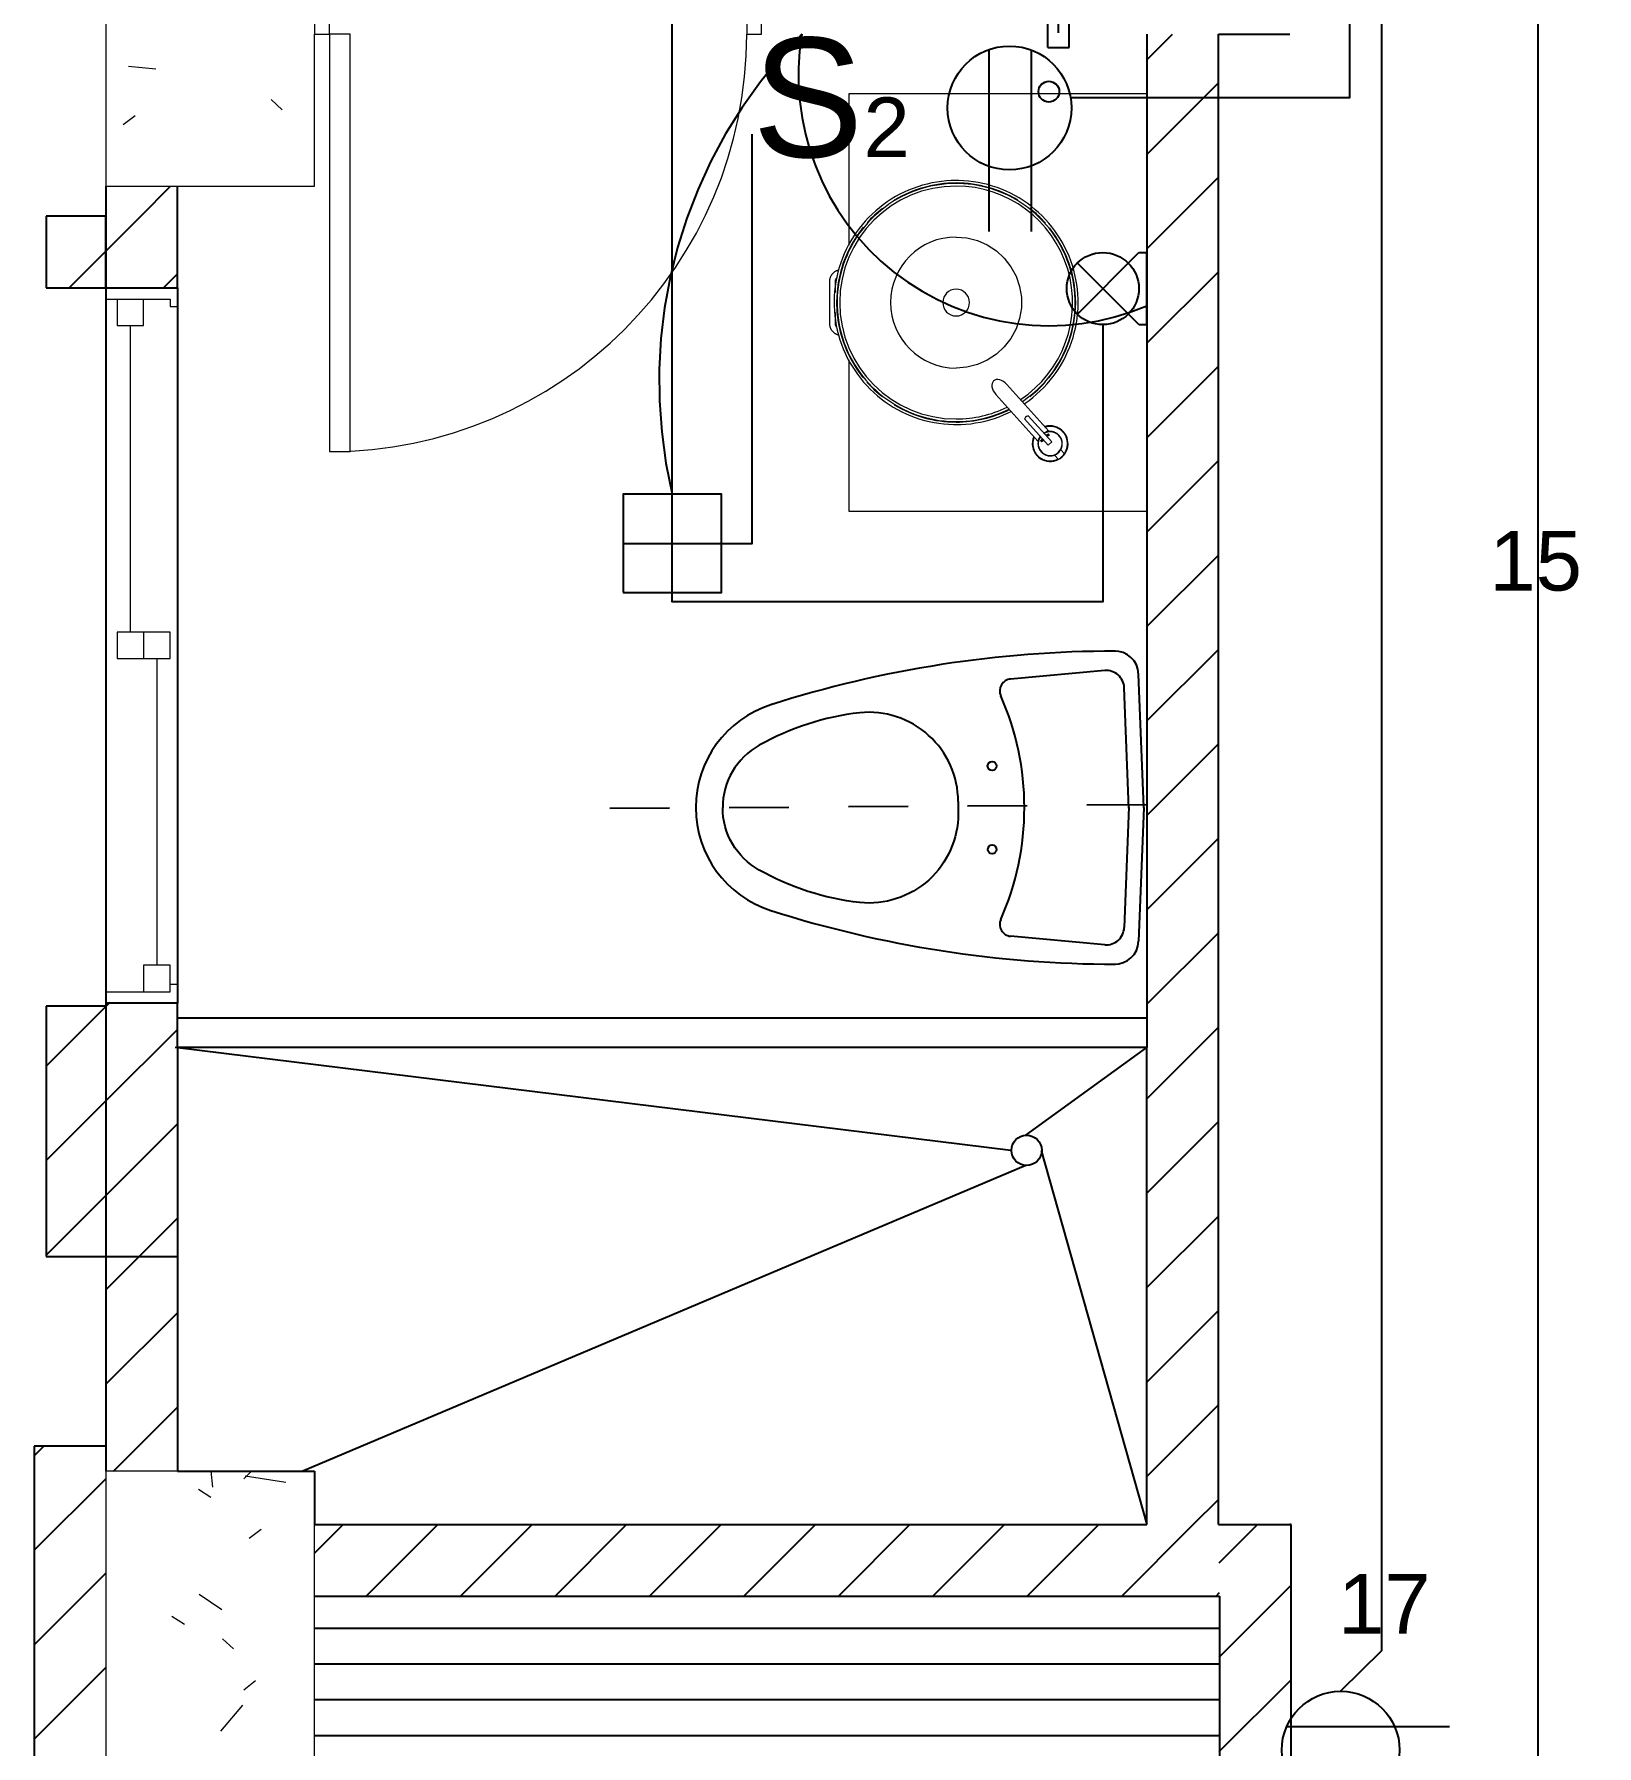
# Model space of a CAD drawing. Header units: inches. Extents: x 131 to 82119, y 71 to 16923.
# Drawn here: x 375.502 to 378.123, y 124.273 to 127.143 of the extents above; entities that cross this region are included whole.
import ezdxf
from ezdxf.enums import TextEntityAlignment as Align

# ---------------------------------------------------------------- set-up
doc = ezdxf.new("R2010")
doc.units = ezdxf.units.IN
doc.header["$MEASUREMENT"] = 0
doc.linetypes.add('HIDDEN', pattern=[9.525, 6.35, -3.175])
doc.linetypes.add('HIDDEN2', pattern=[0.1875, 0.125, -0.0625])
for name, color, linetype, lineweight in [('A-DOOR-____-MCUT', 31, 'Continuous', 18), ('A-DOOR-____-OTLN', 31, 'Continuous', 18), ('A-DOOR-FRAM-MCUT', 31, 'Continuous', 18), ('A-GLAZ-____-MCUT', 151, 'Continuous', 18), ('DUCTO-PARED O TECHO', 7, 'Continuous', 25), ('P-SANR-FIXT-OTLN', 6, 'Continuous', 18), ('RED-TELEVISIÓN', 84, 'TELEVISION', 25), ('S-COLS-____-MCUT', 52, 'Continuous', 18), ('S-COLS-____-OTLN', 52, 'Continuous', 18), ('SIMBOLOGIA', 150, 'Continuous', 25)]:
    doc.layers.add(name, color=color, linetype=linetype, lineweight=lineweight)
for name, color, linetype in [('Arquitectonico', 253, 'Continuous'), ('BLOQUES TOMAS Y LUCES', 140, 'Continuous'), ('INTERRUPTORES', 6, 'Continuous'), ('LAMPARAS', 20, 'Continuous'), ('LUCES Y TOMAS', 5, 'Continuous'), ('Retorno', 5, 'HIDDEN')]:
    doc.layers.add(name, color=color, linetype=linetype)
doc.styles.get("Standard").update_dxf_attribs({"font": 'arial.ttf'})
doc.linetypes.add('TELEVISION', pattern='A,0.32,-0.13,["TV",Standard,S=0.065,R=0,X=-0.065,Y=-0.0325],-0.13', length=0.58)
pattern_1 = [(45, (392.16384, 133.34242), (-0.07919596, 0.07919596), [])]

# ---------------------------------------------------------------- blocks, each defined once
blk = doc.blocks.new('M_Concrete-Rectangular-Column - Columna Concreto 0_50x0_35-1658765-ARQ-P2')
at = {"layer": 'S-COLS-____-OTLN'}
h = blk.add_hatch(dxfattribs=at)
h.set_pattern_fill('FP_3', style=0, pattern_type=2)
h.set_pattern_definition([(320, (8.859, -16.366), (-0.047308, -0.546432), [0.057, -0.629]), (265, (8.859, -16.366), (0.57337, 0.105429), [0.046, -0.503]), (10.451, (8.855, -16.412), (0.525708, -0.440955), [0.049, -0.534]), (316.184, (9.011, -16.366), (-0.12606, -0.813123), [0.086, -0.943]), (6.636, (9.001, -16.434), (0.742252, -0.711995), [0.073, -0.801]), (261.184, (9.011, -16.366), (0.742616, -0.71223), [0.069, -0.754]), (291, (8.973, -16.443), (-0.306292, -0.454985), [0.057, -0.629]), (236, (8.973, -16.443), (0.552594, -0.185766), [0.046, -0.503]), (341.451, (8.948, -16.481), (0.246016, -0.640536), [0.049, -0.534]), (307.5, (8.859, -16.366), (0.2541166, -0.009206), [0.025, -0.472, 0.025, -0.485, -0.505]), (307.5, (8.859, -16.366), (0.2541166, -0.009206), [-1.007, 0.025, -0.48]), (277.5, (8.859, -16.366), (0.3007382, -0.2004608), [0.025, -0.266, 0.025, -0.46, -0.192]), (277.5, (8.859, -16.366), (0.3007382, -0.2004608), [-0.776, 0.025, -0.167]), (237.5, (8.859, -16.197), (-0.0170776, -0.406483), [0.025, -0.165, 0.025, -0.569, -0.789]), (237.5, (8.859, -16.197), (-0.0170776, -0.406483), [-0.785, 0.025, -0.764]), (227.5, (8.859, -16.12), (0.076008, -0.4439987), [0.025, -0.223, 0.025, -0.37, -0.56]), (227.5, (8.859, -16.12), (0.076008, -0.4439987), [-0.642, 0.025, -0.535])])
h.paths.add_polyline_path([(-0.25, -0.175), (0.25, -0.175), (0.25, 0.175), (-0.25, 0.175), (-0.25, 0.055)], flags=0)
at = {"layer": 'S-COLS-____-MCUT'}
for p, q in [((0.25, 0.175), (-0.25, 0.175)), ((-0.25, 0.175), (-0.25, -0.175)), ((0.25, 0.055), (0.25, 0.175)), ((-0.25, -0.175), (0.1603, -0.175))]:
    blk.add_line(p, q, dxfattribs=at)
blk = doc.blocks.new('M_Concrete-Rectangular-Column - Columna Concreto 0_50x0_35-V2-ARQ-P2')
at = {"layer": 'S-COLS-____-OTLN'}
h = blk.add_hatch(dxfattribs=at)
h.set_pattern_fill('FP_7', style=0, pattern_type=2)
h.set_pattern_definition([(320, (6.204, -16.366), (-0.047308, -0.546432), [0.057, -0.629]), (265, (6.204, -16.366), (0.57337, 0.105429), [0.046, -0.503]), (10.451, (6.2, -16.412), (0.525708, -0.440955), [0.049, -0.534]), (316.184, (6.357, -16.366), (-0.12606, -0.813123), [0.086, -0.943]), (6.636, (6.346, -16.434), (0.742252, -0.711995), [0.073, -0.801]), (261.184, (6.357, -16.366), (0.742616, -0.71223), [0.069, -0.754]), (291, (6.318, -16.443), (-0.306292, -0.454985), [0.057, -0.629]), (236, (6.318, -16.443), (0.552594, -0.185766), [0.046, -0.503]), (341.451, (6.293, -16.481), (0.246016, -0.640536), [0.049, -0.534]), (307.5, (6.204, -16.366), (0.2541166, -0.009206), [0.025, -0.472, 0.025, -0.485, -0.505]), (307.5, (6.204, -16.366), (0.2541166, -0.009206), [-1.007, 0.025, -0.48]), (277.5, (6.204, -16.366), (0.3007382, -0.2004608), [0.025, -0.266, 0.025, -0.46, -0.192]), (277.5, (6.204, -16.366), (0.3007382, -0.2004608), [-0.776, 0.025, -0.167]), (237.5, (6.204, -16.197), (-0.0170776, -0.406483), [0.025, -0.165, 0.025, -0.569, -0.789]), (237.5, (6.204, -16.197), (-0.0170776, -0.406483), [-0.785, 0.025, -0.764]), (227.5, (6.204, -16.12), (0.076008, -0.443999), [0.025, -0.223, 0.025, -0.37, -0.56]), (227.5, (6.204, -16.12), (0.076008, -0.443999), [-0.642, 0.025, -0.535])])
h.paths.add_polyline_path([(-0.25, -0.175), (0.25, -0.175), (0.25, 0.175), (-0.25, 0.175)], flags=0)
at = {"layer": 'S-COLS-____-MCUT'}
for p, q in [((0.1252, 0.175), (-0.25, 0.175)), ((-0.25, 0.175), (-0.25, -0.175)), ((0.25, -0.175), (0.25, 0.0845)), ((-0.25, -0.175), (0.0052, -0.175)), ((0.1252, -0.175), (0.25, -0.175))]:
    blk.add_line(p, q, dxfattribs=at)
blk = doc.blocks.new('Puertas Revit Lisas - 0_75  x 2_70-1766043-ARQ-P2')
at = {"layer": 'A-DOOR-____-MCUT'}
for p, q in [((0.35, 0.756825), (0.315, 0.756825)), ((0.315, 0.756825), (0.315, 0.056825)), ((0.35, 0.056825), (0.35, 0.756825)), ((0.315, 0.056825), (0.35, 0.056825))]:
    blk.add_line(p, q, dxfattribs=at)
at = {"layer": 'A-DOOR-____-OTLN'}
blk.add_arc((0.35, 0.056825), 0.7, 90, 180, dxfattribs=at)
at = {"layer": 'A-DOOR-FRAM-MCUT'}
for p, q in [((-0.35, 0.056825), (-0.375, 0.056825)), ((-0.375, 0.056825), (-0.375, -0.063175)), ((-0.35, -0.063175), (-0.35, 0.056825)), ((0.35, 0.056825), (0.35, -0.063175)), ((0.375, 0.056825), (0.35, 0.056825)), ((0.375, -0.063175), (0.375, 0.056825)), ((-0.375, -0.063175), (-0.35, -0.063175)), ((0.35, -0.063175), (0.375, -0.063175))]:
    blk.add_line(p, q, dxfattribs=at)
blk = doc.blocks.new('Single_Sink_Vanity_15616 - 500x700mm-V4-ARQ-P2')
at = {"layer": 'P-SANR-FIXT-OTLN'}
for p, q in [((0.035, 0.2825), (-0.035, 0.2825)), ((-0.035, 0.2725), (-0.017, 0.2725)), ((0.017, 0.2725), (0.035, 0.2725)), ((-0.0961, 0.25), (-0.35, 0.25)), ((-0.35, 0.25), (-0.35, -0.2499)), ((0.35, 0.25), (0.0961, 0.25)), ((0.35, -0.2499), (0.35, 0.25)), ((-0.154, 0.0036), (-0.2324, -0.067)), ((-0.2157, -0.0856), (-0.1373, -0.015)), ((-0.1953, -0.0448), (-0.2395, -0.0846)), ((-0.2339, -0.0907), (-0.1898, -0.051)), ((-0.2339, -0.0907), (-0.2395, -0.0846)), ((-0.2568, -0.0957), (-0.2626, -0.1009)), ((-0.2533, -0.1112), (-0.2475, -0.106))]:
    blk.add_line(p, q, dxfattribs=at)
at = {"layer": 'P-SANR-FIXT-OTLN', "flags": 128}
for points in [[(0.2047, 0.07), (0.2045, 0.0782), (0.204, 0.0864), (0.2032, 0.0945), (0.202, 0.1026), (0.2006, 0.1107), (0.1988, 0.1186), (0.1967, 0.1266), (0.1943, 0.1344), (0.1915, 0.1421), (0.1885, 0.1497), (0.1852, 0.1572), (0.1815, 0.1645), (0.1776, 0.1717), (0.1734, 0.1787), (0.1689, 0.1856), (0.1641, 0.1922), (0.1591, 0.1987), (0.1539, 0.2049), (0.1483, 0.211), (0.1426, 0.2168), (0.1366, 0.2224), (0.1304, 0.2277), (0.124, 0.2328), (0.1174, 0.2376), (0.1106, 0.2422), (0.1036, 0.2465), (0.0965, 0.2505), (0.0892, 0.2542), (0.0817, 0.2576), (0.0742, 0.2607), (0.0665, 0.2636), (0.0587, 0.2661), (0.0508, 0.2682), (0.0428, 0.2701), (0.0348, 0.2717), (0.0267, 0.2729), (0.0186, 0.2738), (0.0104, 0.2744), (0.0022, 0.2746), (-0.006, 0.2746), (-0.0142, 0.2742), (-0.0223, 0.2734), (-0.0304, 0.2724), (-0.0385, 0.271), (-0.0465, 0.2693), (-0.0544, 0.2673), (-0.0623, 0.2649), (-0.07, 0.2623), (-0.0777, 0.2593), (-0.0852, 0.2561), (-0.0925, 0.2525), (-0.0998, 0.2487), (-0.1068, 0.2446), (-0.1137, 0.2401), (-0.1204, 0.2355), (-0.127, 0.2305), (-0.1333, 0.2253), (-0.1394, 0.2199), (-0.1453, 0.2142), (-0.1509, 0.2082), (-0.1563, 0.2021), (-0.1615, 0.1957), (-0.1664, 0.1892), (-0.171, 0.1824), (-0.1754, 0.1755), (-0.1794, 0.1684), (-0.1832, 0.1611), (-0.1867, 0.1537), (-0.1899, 0.1462), (-0.1928, 0.1386), (-0.1954, 0.1308), (-0.1977, 0.1229), (-0.1996, 0.115), (-0.2013, 0.107), (-0.2026, 0.0989), (-0.2036, 0.0908), (-0.2043, 0.0826), (-0.2046, 0.0744), (-0.2047, 0.07)], [(0.1997, 0.07), (0.1995, 0.078), (0.199, 0.086), (0.1982, 0.0939), (0.1971, 0.1018), (0.1957, 0.1097), (0.1939, 0.1175), (0.1919, 0.1252), (0.1895, 0.1328), (0.1869, 0.1403), (0.1839, 0.1477), (0.1806, 0.155), (0.1771, 0.1622), (0.1733, 0.1692), (0.1692, 0.1761), (0.1648, 0.1827), (0.1601, 0.1892), (0.1552, 0.1955), (0.1501, 0.2016), (0.1447, 0.2075), (0.1391, 0.2132), (0.1333, 0.2187), (0.1272, 0.2239), (0.121, 0.2288), (0.1145, 0.2336), (0.1079, 0.238), (0.1011, 0.2422), (0.0941, 0.2461), (0.087, 0.2497), (0.0797, 0.253), (0.0723, 0.2561), (0.0648, 0.2588), (0.0572, 0.2613), (0.0495, 0.2634), (0.0418, 0.2652), (0.0339, 0.2667), (0.026, 0.2679), (0.0181, 0.2688), (0.0101, 0.2694), (0.0022, 0.2696), (-0.0058, 0.2696), (-0.0138, 0.2692), (-0.0218, 0.2685), (-0.0297, 0.2674), (-0.0375, 0.2661), (-0.0454, 0.2644), (-0.0531, 0.2625), (-0.0608, 0.2602), (-0.0683, 0.2576), (-0.0758, 0.2547), (-0.0831, 0.2515), (-0.0903, 0.2481), (-0.0973, 0.2443), (-0.1042, 0.2403), (-0.1109, 0.236), (-0.1175, 0.2314), (-0.1239, 0.2266), (-0.13, 0.2215), (-0.136, 0.2162), (-0.1417, 0.2106), (-0.1472, 0.2049), (-0.1525, 0.1989), (-0.1575, 0.1927), (-0.1623, 0.1863), (-0.1668, 0.1797), (-0.1711, 0.1729), (-0.1751, 0.166), (-0.1788, 0.1589), (-0.1822, 0.1517), (-0.1853, 0.1443), (-0.1881, 0.1369), (-0.1906, 0.1293), (-0.1929, 0.1216), (-0.1948, 0.1139), (-0.1964, 0.1061), (-0.1977, 0.0982), (-0.1986, 0.0902), (-0.1993, 0.0823), (-0.1996, 0.0743), (-0.1997, 0.07)], [(-0.035, 0.2825), (-0.0358, 0.2825), (-0.0366, 0.2824), (-0.0374, 0.2824), (-0.0382, 0.2822), (-0.039, 0.2821), (-0.0398, 0.2819), (-0.0405, 0.2817), (-0.0413, 0.2815), (-0.042, 0.2812), (-0.0428, 0.2809), (-0.0435, 0.2806), (-0.0442, 0.2802), (-0.0449, 0.2799), (-0.0456, 0.2794), (-0.0463, 0.279), (-0.0469, 0.2785), (-0.0476, 0.2781), (-0.0482, 0.2775), (-0.0488, 0.277), (-0.0493, 0.2764), (-0.0499, 0.2758), (-0.0504, 0.2752), (-0.0509, 0.2746), (-0.0514, 0.274), (-0.0518, 0.2733), (-0.0522, 0.2726), (-0.0526, 0.2719), (-0.053, 0.2712), (-0.0533, 0.2705), (-0.0536, 0.2697), (-0.0539, 0.269), (-0.0542, 0.2682), (-0.0544, 0.2675), (-0.0546, 0.2667)], [(-0.0493, 0.2764), (-0.0499, 0.2758), (-0.0504, 0.2752), (-0.0509, 0.2746), (-0.0514, 0.274), (-0.0518, 0.2733), (-0.0522, 0.2726), (-0.0526, 0.2719), (-0.053, 0.2712), (-0.0533, 0.2705), (-0.0536, 0.2697), (-0.0539, 0.269), (-0.0542, 0.2682), (-0.0544, 0.2675), (-0.0546, 0.2667)], [(-0.035, 0.2825), (-0.0358, 0.2825), (-0.0366, 0.2824), (-0.0374, 0.2824), (-0.0382, 0.2822), (-0.039, 0.2821), (-0.0398, 0.2819), (-0.0405, 0.2817), (-0.0413, 0.2815), (-0.042, 0.2812), (-0.0428, 0.2809), (-0.0435, 0.2806), (-0.0442, 0.2802), (-0.0449, 0.2799), (-0.0456, 0.2794), (-0.0463, 0.279), (-0.0469, 0.2785), (-0.0476, 0.2781), (-0.0482, 0.2775), (-0.0488, 0.277)], [(-0.042, 0.2697), (-0.0417, 0.2699), (-0.0414, 0.2702), (-0.0411, 0.2705), (-0.0407, 0.2707), (-0.0404, 0.2709), (-0.0401, 0.2711), (-0.0397, 0.2713), (-0.0394, 0.2715), (-0.039, 0.2717), (-0.0386, 0.2718), (-0.0382, 0.272), (-0.0379, 0.2721), (-0.0375, 0.2722), (-0.0371, 0.2723), (-0.0367, 0.2724), (-0.0363, 0.2724), (-0.0359, 0.2725), (-0.0355, 0.2725), (-0.0351, 0.2725), (-0.035, 0.2725)], [(0.0489, 0.2768), (0.0483, 0.2774), (0.0477, 0.2779), (0.0471, 0.2784), (0.0465, 0.2789), (0.0458, 0.2793), (0.0451, 0.2797), (0.0444, 0.2801), (0.0437, 0.2805), (0.043, 0.2808), (0.0422, 0.2811), (0.0415, 0.2814), (0.0407, 0.2817), (0.04, 0.2819), (0.0392, 0.2821), (0.0384, 0.2822), (0.0376, 0.2823), (0.0368, 0.2824), (0.036, 0.2825), (0.0352, 0.2825), (0.035, 0.2825)], [(0.0546, 0.2665), (0.0544, 0.2673), (0.0542, 0.268), (0.054, 0.2688), (0.0537, 0.2695), (0.0534, 0.2703), (0.0531, 0.271), (0.0527, 0.2717), (0.0524, 0.2724), (0.0519, 0.2731), (0.0515, 0.2738), (0.051, 0.2744), (0.0506, 0.2751), (0.05, 0.2757), (0.0495, 0.2763), (0.0489, 0.2768), (0.0483, 0.2774), (0.0477, 0.2779), (0.0471, 0.2784), (0.0465, 0.2789), (0.0458, 0.2793), (0.0451, 0.2797), (0.0444, 0.2801), (0.0437, 0.2805), (0.043, 0.2808), (0.0422, 0.2811), (0.0415, 0.2814), (0.0407, 0.2817), (0.04, 0.2819), (0.0392, 0.2821), (0.0384, 0.2822), (0.0376, 0.2823), (0.0368, 0.2824), (0.036, 0.2825), (0.0352, 0.2825), (0.035, 0.2825)], [(0.035, 0.2725), (0.0354, 0.2725), (0.0358, 0.2725), (0.0362, 0.2724), (0.0366, 0.2724), (0.037, 0.2723), (0.0374, 0.2722), (0.0378, 0.2721), (0.0381, 0.272), (0.0385, 0.2719), (0.0389, 0.2717), (0.0393, 0.2715), (0.0396, 0.2714), (0.04, 0.2712), (0.0403, 0.271), (0.0406, 0.2708), (0.041, 0.2705), (0.0413, 0.2703), (0.0416, 0.27), (0.0419, 0.2697), (0.0422, 0.2695)], [(0.0546, 0.2665), (0.0544, 0.2673), (0.0542, 0.268), (0.054, 0.2688), (0.0537, 0.2695), (0.0534, 0.2703), (0.0531, 0.271), (0.0527, 0.2717), (0.0524, 0.2724), (0.0519, 0.2731), (0.0515, 0.2738), (0.051, 0.2744), (0.0506, 0.2751), (0.05, 0.2757), (0.0495, 0.2763)], [(-0.2047, 0.07), (-0.2045, 0.0618), (-0.204, 0.0536), (-0.2032, 0.0455), (-0.202, 0.0374), (-0.2006, 0.0293), (-0.1988, 0.0214), (-0.1967, 0.0134), (-0.1943, 0.0056), (-0.1915, -0.0021), (-0.1885, -0.0097), (-0.1852, -0.0172), (-0.1825, -0.0224)], [(-0.1997, 0.07), (-0.1995, 0.062), (-0.199, 0.054), (-0.1982, 0.0461), (-0.1971, 0.0382), (-0.1957, 0.0303), (-0.1939, 0.0225), (-0.1919, 0.0148), (-0.1895, 0.0072), (-0.1869, -0.0003), (-0.1839, -0.0077), (-0.1806, -0.015), (-0.1787, -0.019)], [(-0.1699, -0.044), (-0.1689, -0.0456), (-0.1641, -0.0522), (-0.1591, -0.0587), (-0.1539, -0.0649), (-0.1483, -0.071), (-0.1426, -0.0768), (-0.1366, -0.0824), (-0.1304, -0.0877), (-0.124, -0.0928), (-0.1174, -0.0976), (-0.1106, -0.1022), (-0.1036, -0.1065), (-0.0965, -0.1105), (-0.0892, -0.1142), (-0.0817, -0.1176), (-0.0742, -0.1207), (-0.0665, -0.1236), (-0.0587, -0.1261), (-0.0508, -0.1282), (-0.0428, -0.1301), (-0.0348, -0.1317), (-0.0267, -0.1329), (-0.0186, -0.1338), (-0.0104, -0.1344), (-0.0022, -0.1346), (0.006, -0.1346), (0.0142, -0.1342), (0.0223, -0.1334), (0.0304, -0.1324), (0.0385, -0.131), (0.0465, -0.1293), (0.0544, -0.1273), (0.0623, -0.1249), (0.07, -0.1223), (0.0777, -0.1193), (0.0852, -0.1161), (0.0925, -0.1125), (0.0998, -0.1087), (0.1068, -0.1046), (0.1137, -0.1001), (0.1204, -0.0955), (0.127, -0.0905), (0.1333, -0.0853), (0.1394, -0.0799), (0.1453, -0.0742), (0.1509, -0.0682), (0.1563, -0.0621), (0.1615, -0.0557), (0.1664, -0.0492), (0.171, -0.0424), (0.1754, -0.0355), (0.1794, -0.0284), (0.1832, -0.0211), (0.1867, -0.0137), (0.1899, -0.0062), (0.1928, 0.0014), (0.1954, 0.0092), (0.1977, 0.0171), (0.1996, 0.025), (0.2013, 0.033), (0.2026, 0.0411), (0.2036, 0.0492), (0.2043, 0.0574), (0.2046, 0.0656), (0.2047, 0.07)], [(-0.1662, -0.0406), (-0.1648, -0.0427), (-0.1601, -0.0492), (-0.1552, -0.0555), (-0.1501, -0.0616), (-0.1447, -0.0675), (-0.1391, -0.0732), (-0.1333, -0.0787), (-0.1272, -0.0839), (-0.121, -0.0888), (-0.1145, -0.0936), (-0.1079, -0.098), (-0.1011, -0.1022), (-0.0941, -0.1061), (-0.087, -0.1097), (-0.0797, -0.113), (-0.0723, -0.1161), (-0.0648, -0.1188), (-0.0572, -0.1213), (-0.0495, -0.1234), (-0.0418, -0.1252), (-0.0339, -0.1267), (-0.026, -0.1279), (-0.0181, -0.1288), (-0.0101, -0.1294), (-0.0022, -0.1296), (0.0058, -0.1296), (0.0138, -0.1292), (0.0218, -0.1285), (0.0297, -0.1274), (0.0375, -0.1261), (0.0454, -0.1244), (0.0531, -0.1225), (0.0608, -0.1202), (0.0683, -0.1176), (0.0758, -0.1147), (0.0831, -0.1115), (0.0903, -0.1081), (0.0973, -0.1043), (0.1042, -0.1003), (0.1109, -0.096), (0.1175, -0.0914), (0.1239, -0.0866), (0.13, -0.0815), (0.136, -0.0762), (0.1417, -0.0706), (0.1472, -0.0649), (0.1525, -0.0589), (0.1575, -0.0527), (0.1623, -0.0463), (0.1668, -0.0397), (0.1711, -0.0329), (0.1751, -0.026), (0.1788, -0.0189), (0.1822, -0.0117), (0.1853, -0.0043), (0.1881, 0.0031), (0.1906, 0.0107), (0.1929, 0.0184), (0.1948, 0.0261), (0.1964, 0.0339), (0.1977, 0.0418), (0.1986, 0.0498), (0.1993, 0.0577), (0.1996, 0.0657), (0.1997, 0.07)], [(0.1099, 0.07), (0.1084, 0.0519), (0.1039, 0.0343), (0.0966, 0.0177), (0.0867, 0.0025), (0.0744, -0.0108), (0.0601, -0.022), (0.0441, -0.0306), (0.027, -0.0365), (0.0091, -0.0395), (-0.0091, -0.0395), (-0.027, -0.0365), (-0.0441, -0.0306), (-0.0601, -0.022), (-0.0744, -0.0108), (-0.0867, 0.0025), (-0.0966, 0.0177), (-0.1039, 0.0343), (-0.1084, 0.0519), (-0.11, 0.07)], [(-0.1314, 0.0071), (-0.1333, 0.0087), (-0.1357, 0.0097), (-0.1385, 0.0101), (-0.1415, 0.0099), (-0.1447, 0.0092), (-0.1479, 0.0078), (-0.1511, 0.0059), (-0.154, 0.0036)], [(-0.1373, -0.015), (-0.1346, -0.0123), (-0.1325, -0.0094), (-0.1308, -0.0063), (-0.1297, -0.0032), (-0.1292, -0.0002), (-0.1293, 0.0026), (-0.1301, 0.0051), (-0.1314, 0.0071)], [(-0.1898, -0.051), (-0.1904, -0.0494), (-0.1912, -0.0479), (-0.1924, -0.0466), (-0.1937, -0.0456), (-0.1953, -0.0448)], [(-0.2256, -0.0609), (-0.2266, -0.0605), (-0.2276, -0.0602), (-0.2288, -0.0598), (-0.2299, -0.0595), (-0.231, -0.0593), (-0.2321, -0.0591), (-0.2333, -0.0589), (-0.2344, -0.0588), (-0.2356, -0.0587), (-0.2368, -0.0587), (-0.2379, -0.0587), (-0.2391, -0.0588), (-0.2402, -0.0589), (-0.2414, -0.0591), (-0.2425, -0.0593), (-0.2436, -0.0596), (-0.2448, -0.0599), (-0.2459, -0.0602), (-0.247, -0.0606), (-0.248, -0.061), (-0.2491, -0.0615), (-0.2501, -0.062), (-0.2512, -0.0626), (-0.2521, -0.0632), (-0.2531, -0.0638), (-0.2541, -0.0645), (-0.255, -0.0652), (-0.2559, -0.0659), (-0.2567, -0.0667), (-0.2575, -0.0675), (-0.2583, -0.0684), (-0.2591, -0.0693), (-0.2598, -0.0702), (-0.2605, -0.0711), (-0.2611, -0.0721), (-0.2617, -0.0731), (-0.2623, -0.0741), (-0.2628, -0.0751), (-0.2633, -0.0762), (-0.2637, -0.0772), (-0.2641, -0.0783), (-0.2645, -0.0794), (-0.2648, -0.0805), (-0.265, -0.0817), (-0.2653, -0.0828), (-0.2654, -0.084), (-0.2656, -0.0851), (-0.2656, -0.0863), (-0.2657, -0.0874), (-0.2657, -0.0886), (-0.2656, -0.0897), (-0.2655, -0.0909), (-0.2653, -0.092), (-0.2651, -0.0932), (-0.2649, -0.0943), (-0.2646, -0.0954), (-0.2643, -0.0966), (-0.2639, -0.0976), (-0.2635, -0.0987), (-0.263, -0.0998), (-0.2625, -0.1008)], [(-0.2245, -0.0712), (-0.2252, -0.0708), (-0.2259, -0.0703), (-0.2266, -0.0699), (-0.2273, -0.0695), (-0.228, -0.0692), (-0.2288, -0.0688), (-0.2295, -0.0685), (-0.2303, -0.0683), (-0.2311, -0.068), (-0.2319, -0.0678), (-0.2327, -0.0676), (-0.2335, -0.0675), (-0.2343, -0.0674), (-0.2351, -0.0673), (-0.2359, -0.0672), (-0.2367, -0.0672), (-0.2376, -0.0672), (-0.2384, -0.0673), (-0.2392, -0.0674), (-0.24, -0.0675), (-0.2408, -0.0676), (-0.2416, -0.0678), (-0.2424, -0.068), (-0.2432, -0.0683), (-0.2439, -0.0686), (-0.2447, -0.0689), (-0.2455, -0.0692), (-0.2462, -0.0696), (-0.2469, -0.07), (-0.2476, -0.0704), (-0.2483, -0.0708), (-0.2489, -0.0713), (-0.2496, -0.0718), (-0.2502, -0.0723), (-0.2508, -0.0729), (-0.2514, -0.0735), (-0.252, -0.0741), (-0.2525, -0.0747), (-0.253, -0.0753), (-0.2535, -0.076), (-0.2539, -0.0767), (-0.2544, -0.0774), (-0.2548, -0.0781), (-0.2551, -0.0788), (-0.2555, -0.0796), (-0.2558, -0.0803), (-0.2561, -0.0811), (-0.2563, -0.0819), (-0.2565, -0.0826), (-0.2567, -0.0834), (-0.2569, -0.0842), (-0.257, -0.0851), (-0.2571, -0.0859), (-0.2571, -0.0867), (-0.2571, -0.0875), (-0.2571, -0.0883), (-0.2571, -0.0891), (-0.257, -0.0899), (-0.2569, -0.0908), (-0.2568, -0.0916)], [(-0.2249, -0.0716), (-0.2255, -0.0711), (-0.2262, -0.0707), (-0.2269, -0.0703), (-0.2276, -0.0699), (-0.2283, -0.0695), (-0.2291, -0.0692), (-0.2298, -0.0689), (-0.2306, -0.0686), (-0.2313, -0.0684), (-0.2321, -0.0682), (-0.2329, -0.068), (-0.2337, -0.0679), (-0.2345, -0.0678), (-0.2353, -0.0677), (-0.2361, -0.0676), (-0.2369, -0.0676), (-0.2377, -0.0676), (-0.2385, -0.0677), (-0.2393, -0.0678), (-0.2401, -0.0679), (-0.2409, -0.068), (-0.2417, -0.0682), (-0.2425, -0.0684), (-0.2433, -0.0687), (-0.244, -0.0689), (-0.2448, -0.0692), (-0.2455, -0.0696), (-0.2463, -0.0699), (-0.247, -0.0703), (-0.2477, -0.0707), (-0.2483, -0.0712), (-0.249, -0.0717), (-0.2496, -0.0722), (-0.2502, -0.0727), (-0.2508, -0.0732), (-0.2514, -0.0738), (-0.252, -0.0744), (-0.2525, -0.075), (-0.253, -0.0756), (-0.2535, -0.0763), (-0.2539, -0.077), (-0.2543, -0.0776), (-0.2547, -0.0784), (-0.2551, -0.0791), (-0.2554, -0.0798), (-0.2557, -0.0806), (-0.256, -0.0813), (-0.2563, -0.0821), (-0.2565, -0.0829), (-0.2567, -0.0837), (-0.2568, -0.0844), (-0.2569, -0.0852), (-0.257, -0.0861), (-0.2571, -0.0869), (-0.2571, -0.0877), (-0.2571, -0.0885), (-0.257, -0.0893), (-0.257, -0.0901), (-0.2569, -0.0909), (-0.2567, -0.0917), (-0.2566, -0.0925), (-0.2564, -0.0933), (-0.2561, -0.094), (-0.2559, -0.0948), (-0.2556, -0.0956), (-0.2552, -0.0963), (-0.2549, -0.097), (-0.2545, -0.0977), (-0.2541, -0.0984), (-0.2537, -0.0991), (-0.2532, -0.0998), (-0.2527, -0.1004), (-0.2522, -0.101), (-0.2519, -0.1014)], [(-0.253, -0.1116), (-0.252, -0.1123), (-0.251, -0.1128), (-0.25, -0.1134), (-0.249, -0.1139), (-0.2479, -0.1144), (-0.2468, -0.1148), (-0.2458, -0.1152), (-0.2446, -0.1155), (-0.2435, -0.1158), (-0.2424, -0.1161), (-0.2413, -0.1163), (-0.2401, -0.1164), (-0.239, -0.1166), (-0.2378, -0.1166), (-0.2366, -0.1166), (-0.2355, -0.1166), (-0.2343, -0.1165), (-0.2332, -0.1164), (-0.232, -0.1163), (-0.2309, -0.1161), (-0.2298, -0.1158), (-0.2286, -0.1155), (-0.2275, -0.1152), (-0.2264, -0.1148), (-0.2254, -0.1143), (-0.2243, -0.1139), (-0.2233, -0.1133), (-0.2222, -0.1128), (-0.2213, -0.1122), (-0.2203, -0.1115), (-0.2193, -0.1109), (-0.2184, -0.1102), (-0.2175, -0.1094), (-0.2167, -0.1086), (-0.2159, -0.1078), (-0.2151, -0.107), (-0.2143, -0.1061), (-0.2136, -0.1052), (-0.2129, -0.1042), (-0.2123, -0.1033), (-0.2117, -0.1023), (-0.2111, -0.1013), (-0.2106, -0.1002), (-0.2101, -0.0992), (-0.2097, -0.0981), (-0.2093, -0.097), (-0.2089, -0.0959), (-0.2086, -0.0948), (-0.2084, -0.0937), (-0.2081, -0.0925), (-0.208, -0.0914), (-0.2078, -0.0902), (-0.2078, -0.0891), (-0.2077, -0.0879), (-0.2077, -0.0868), (-0.2078, -0.0856), (-0.2079, -0.0845), (-0.2081, -0.0833), (-0.2083, -0.0822), (-0.2085, -0.081), (-0.2088, -0.0799)], [(-0.2519, -0.1014), (-0.2513, -0.102), (-0.2508, -0.1025), (-0.2502, -0.1031), (-0.2496, -0.1036), (-0.2489, -0.1041), (-0.2483, -0.1045), (-0.2476, -0.105), (-0.2469, -0.1054), (-0.2462, -0.1058), (-0.2454, -0.1061), (-0.2447, -0.1065), (-0.244, -0.1068), (-0.2432, -0.107), (-0.2424, -0.1073), (-0.2416, -0.1075), (-0.2409, -0.1077), (-0.2401, -0.1078), (-0.2393, -0.1079), (-0.2385, -0.108), (-0.2376, -0.108), (-0.2368, -0.108), (-0.236, -0.108), (-0.2352, -0.108), (-0.2344, -0.1079), (-0.2336, -0.1078), (-0.2328, -0.1076), (-0.232, -0.1075), (-0.2313, -0.1072), (-0.2305, -0.107), (-0.2297, -0.1067), (-0.229, -0.1064), (-0.2282, -0.1061), (-0.2275, -0.1057), (-0.2268, -0.1054), (-0.2261, -0.1049), (-0.2254, -0.1045), (-0.2248, -0.104), (-0.2241, -0.1035), (-0.2235, -0.103), (-0.2229, -0.1025), (-0.2224, -0.1019), (-0.2218, -0.1013), (-0.2213, -0.1007), (-0.2208, -0.1), (-0.2203, -0.0994), (-0.2199, -0.0987), (-0.2194, -0.098), (-0.219, -0.0973), (-0.2187, -0.0966), (-0.2183, -0.0959), (-0.218, -0.0951), (-0.2178, -0.0944), (-0.2175, -0.0936), (-0.2173, -0.0928), (-0.2171, -0.092), (-0.217, -0.0912), (-0.2168, -0.0904), (-0.2168, -0.0896), (-0.2167, -0.0888), (-0.2167, -0.088), (-0.2167, -0.0872), (-0.2167, -0.0864), (-0.2168, -0.0856), (-0.2169, -0.0848), (-0.217, -0.084), (-0.2172, -0.0832), (-0.2174, -0.0824), (-0.2176, -0.0816), (-0.2179, -0.0809), (-0.2182, -0.0801), (-0.2185, -0.0794), (-0.2189, -0.0787), (-0.2193, -0.0779)], [(-0.2326, -0.0676), (-0.2305, -0.0682), (-0.2283, -0.069), (-0.2263, -0.0701)], [(-0.2232, -0.103), (-0.2226, -0.1025), (-0.222, -0.1019), (-0.2214, -0.1013), (-0.2209, -0.1007), (-0.2204, -0.1), (-0.2199, -0.0994), (-0.2195, -0.0987), (-0.219, -0.098), (-0.2186, -0.0973), (-0.2183, -0.0965), (-0.2179, -0.0958), (-0.2176, -0.095), (-0.2173, -0.0943), (-0.2171, -0.0935), (-0.2169, -0.0927), (-0.2167, -0.0919), (-0.2165, -0.0911), (-0.2164, -0.0903), (-0.2163, -0.0895), (-0.2163, -0.0887), (-0.2163, -0.0879), (-0.2163, -0.087), (-0.2163, -0.0862), (-0.2164, -0.0854), (-0.2165, -0.0846), (-0.2166, -0.0838), (-0.2168, -0.083), (-0.217, -0.0822), (-0.2172, -0.0814), (-0.2175, -0.0806), (-0.2178, -0.0799), (-0.2181, -0.0791), (-0.2185, -0.0784), (-0.2189, -0.0777)], [(-0.2181, -0.0792), (-0.2173, -0.0813), (-0.2167, -0.0835), (-0.2163, -0.0857)], [(-0.2562, -0.0939), (-0.2559, -0.0947), (-0.2556, -0.0955), (-0.2553, -0.0962), (-0.2549, -0.097), (-0.2545, -0.0977), (-0.2541, -0.0984), (-0.2537, -0.0991), (-0.2532, -0.0997), (-0.2527, -0.1004), (-0.2522, -0.101), (-0.2519, -0.1014)], [(-0.2519, -0.1014), (-0.2513, -0.102), (-0.2508, -0.1025), (-0.2501, -0.1031), (-0.2495, -0.1036), (-0.2489, -0.1041), (-0.2482, -0.1046), (-0.2475, -0.105), (-0.2468, -0.1054), (-0.2461, -0.1058), (-0.2454, -0.1062), (-0.2446, -0.1065), (-0.2439, -0.1068), (-0.2431, -0.1071), (-0.2423, -0.1073), (-0.2415, -0.1075), (-0.2407, -0.1077), (-0.2399, -0.1079), (-0.2391, -0.108), (-0.2383, -0.1081), (-0.2375, -0.1081), (-0.2367, -0.1081), (-0.2358, -0.1081), (-0.235, -0.1081), (-0.2342, -0.108), (-0.2334, -0.1079), (-0.2326, -0.1077), (-0.2318, -0.1075), (-0.231, -0.1073), (-0.2302, -0.1071), (-0.2295, -0.1068), (-0.2287, -0.1065), (-0.2279, -0.1062), (-0.2272, -0.1058), (-0.2265, -0.1054), (-0.2258, -0.105), (-0.2251, -0.1045), (-0.2245, -0.104), (-0.2238, -0.1035)]]:
    blk.add_lwpolyline(points, dxfattribs=at)
at = {"layer": 'P-SANR-FIXT-OTLN'}
for centre, radius, start, end in [((0, 0.07), 0.1953, 360, 180), ((0, 0.07), 0.2005, 50.9343, 128.8145), ((0, 0.07), 0.2005, 131.6832, 141.9231), ((0, 0.07), 0.2005, 38.0769, 48.1935), ((0, 0.07), 0.2005, 148.8462, 180), ((0, 0.07), 0.1099, 0, 180), ((0, 0.07), 0.2005, 0, 31.1538), ((0, 0.07), 0.0225, 0, 180), ((0, 0.07), 0.2005, 180, 206.4934), ((0, 0.07), 0.1953, 180, 205.9973), ((0, 0.07), 0.1953, 213.416, 360), ((0, 0.07), 0.0225, 180, 0), ((0, 0.07), 0.2005, 328.8462, 0), ((0, 0.07), 0.2005, 218.0769, 228.1935), ((0, 0.07), 0.2005, 311.6832, 321.9231), ((-0.2367, -0.0877), 0.03, 132, 312), ((-0.2367, -0.0877), 0.03, 66.8172, 132), ((-0.2367, -0.0877), 0.02, 55.1754, 222), ((-0.2367, -0.0877), 0.02, 222, 28.8246), ((-0.2317, -0.0737), 0.0015, 132, 147), ((-0.2317, -0.0737), 0.0015, 87, 132), ((-0.2317, -0.0737), 0.0015, 252, 267), ((-0.2369, -0.0878), 0.0157, 58.7869, 68.9188), ((-0.2317, -0.0737), 0.0015, 297, 312), ((-0.2317, -0.0737), 0.0015, 312, 57), ((-0.2223, -0.0842), 0.0015, 177, 192), ((-0.2223, -0.0842), 0.0015, 132, 147), ((-0.2223, -0.0842), 0.0015, 27, 132), ((-0.2369, -0.0878), 0.0157, 17.882, 25.2131), ((-0.2369, -0.0878), 0.0157, 9.0888, 12.6673), ((-0.2223, -0.0842), 0.0015, 312, 357), ((-0.2367, -0.0877), 0.03, 312, 17.1828), ((0, 0.07), 0.2005, 230.9343, 308.6755), ((-0.2621, -0.1015), 0.000762, 132.7892, 209.8131), ((-0.2367, -0.0869), 0.03, 209.8131, 234.1869), ((-0.2563, -0.0962), 0.000762, 52.3065, 132.8002), ((-0.2563, -0.0962), 0.000762, 25.4752, 132.8002), ((-0.237, -0.0872), 0.0206, 205.1897, 238.8002), ((-0.2538, -0.1106), 0.000762, 234.1869, 311.2108), ((-0.248, -0.1054), 0.000762, 311.1998, 351.5499), ((-0.248, -0.1054), 0.000762, 311.1998, 351.5499)]:
    blk.add_arc(centre, radius, start, end, dxfattribs=at)
for start_param, end_param in [(0, 0.226445), (5.225863, 6.283185), (3.141593, 4.198915), (2.915148, 3.141593)]:
    blk.add_ellipse((-0.224, -0.0763), major_axis=(-0.00836, 0.00929), ratio=0.224951, start_param=start_param, end_param=end_param, dxfattribs=at)
for points, knots in [([(-0.2307, -0.0748), (-0.2309, -0.075), (-0.2312, -0.0751), (-0.2316, -0.0752), (-0.2319, -0.0752), (-0.2323, -0.0751), (-0.2327, -0.0749), (-0.233, -0.0745), (-0.2332, -0.0741), (-0.2332, -0.0737), (-0.2332, -0.0734), (-0.2331, -0.0729), (-0.2329, -0.0727), (-0.2327, -0.0726)], [-1, -1, -1, -1, -0.833333, -0.791667, -0.75, -0.666667, -0.555556, -0.444444, -0.333333, -0.277778, -0.222222, -0.111111, 0, 0, 0, 0]), ([(-0.2327, -0.0726), (-0.2325, -0.0724), (-0.2322, -0.0722), (-0.2319, -0.0722), (-0.2316, -0.0722), (-0.2312, -0.0722), (-0.2308, -0.0725), (-0.2304, -0.0729), (-0.2303, -0.0733), (-0.2302, -0.0736), (-0.2302, -0.074), (-0.2304, -0.0744), (-0.2306, -0.0747), (-0.2307, -0.0748)], [-1, -1, -1, -1, -0.833333, -0.791667, -0.75, -0.666667, -0.555556, -0.444444, -0.333333, -0.277778, -0.222222, -0.111111, 0, 0, 0, 0]), ([(-0.2263, -0.0701), (-0.2264, -0.07), (-0.2266, -0.0699), (-0.227, -0.0697), (-0.2276, -0.0694), (-0.2281, -0.0691), (-0.2286, -0.0689), (-0.2291, -0.0687), (-0.2295, -0.0685), (-0.2299, -0.0684), (-0.2302, -0.0683), (-0.2305, -0.0682), (-0.2308, -0.0681), (-0.2312, -0.068), (-0.2317, -0.0678), (-0.2322, -0.0677), (-0.2325, -0.0677), (-0.2326, -0.0676)], [0.3643786, 0.3643786, 0.3643786, 0.3643786, 0.375, 0.4166667, 0.4583333, 0.5, 0.5416667, 0.5833333, 0.625, 0.6666667, 0.6875, 0.7083333, 0.75, 0.7916667, 0.8333333, 0.9166667, 1, 1, 1, 1]), ([(-0.2212, -0.0853), (-0.2214, -0.0854), (-0.2217, -0.0856), (-0.2221, -0.0857), (-0.2224, -0.0857), (-0.2228, -0.0856), (-0.2232, -0.0854), (-0.2235, -0.085), (-0.2237, -0.0845), (-0.2238, -0.084), (-0.2236, -0.0835), (-0.2234, -0.0832), (-0.2233, -0.0831)], [-1, -1, -1, -1, -0.888889, -0.777778, -0.722222, -0.666667, -0.555556, -0.444444, -0.333333, -0.222222, -0.111111, 0, 0, 0, 0]), ([(-0.2233, -0.0831), (-0.2232, -0.083), (-0.223, -0.0829), (-0.2228, -0.0828), (-0.2226, -0.0827), (-0.2224, -0.0827), (-0.2221, -0.0827), (-0.2218, -0.0827), (-0.2216, -0.0829), (-0.2213, -0.083), (-0.221, -0.0834), (-0.2208, -0.0839), (-0.2207, -0.0844), (-0.2209, -0.0849), (-0.2211, -0.0852), (-0.2212, -0.0853)], [-1, -1, -1, -1, -0.916667, -0.875, -0.833333, -0.791667, -0.75, -0.666667, -0.611111, -0.555556, -0.444444, -0.333333, -0.222222, -0.111111, 0, 0, 0, 0]), ([(-0.2163, -0.0857), (-0.2163, -0.0856), (-0.2164, -0.0853), (-0.2165, -0.0848), (-0.2165, -0.0843), (-0.2166, -0.0839), (-0.2167, -0.0835), (-0.2168, -0.083), (-0.2169, -0.0826), (-0.217, -0.0821), (-0.2172, -0.0816), (-0.2174, -0.081), (-0.2176, -0.0805), (-0.2178, -0.0799), (-0.218, -0.0795), (-0.2181, -0.0793), (-0.2181, -0.0792)], [0, 0, 0, 0, 0.0833333, 0.1666667, 0.2083333, 0.25, 0.2916667, 0.3333333, 0.375, 0.4166667, 0.4583333, 0.5, 0.5416667, 0.5833333, 0.625, 0.6354224, 0.6354224, 0.6354224, 0.6354224])]:
    blk.add_open_spline(points, degree=3, knots=knots, dxfattribs=at)
for points in [[(-0.2263, -0.0701), (-0.2257, -0.0704), (-0.2252, -0.0708), (-0.2246, -0.0712)], [(-0.219, -0.0774), (-0.2187, -0.078), (-0.2184, -0.0786), (-0.2181, -0.0792)]]:
    blk.add_open_spline(points, degree=3, dxfattribs=at)
blk = doc.blocks.new('Ventanas Genéricas Aluminio - 1_20 X 2_00-1943232-ARQ-P2')
at = {"layer": 'A-GLAZ-____-MCUT'}
for p, q in [((-0.6, 0.06), (-0.58095, 0.06)), ((-0.58095, 0.06), (-0.58095, -0.0479)), ((0.58095, 0.06), (0.58095, -0.0479)), ((0.6, 0.06), (0.58095, 0.06)), ((0.6, -0.06), (0.6, 0.06)), ((-0.022225, 0.041), (-0.022225, -0.0479)), ((0.022225, 0.041), (-0.022225, 0.041)), ((0.022225, -0.0479), (0.022225, 0.041)), ((0.5365, 0.041), (0.5365, -0.00345)), ((0.58095, 0.041), (0.5365, 0.041)), ((0.022225, 0.018775), (0.5365, 0.018775)), ((-0.5365, -0.00345), (-0.58095, -0.00345)), ((-0.5365, -0.0479), (-0.5365, -0.00345)), ((-0.022225, -0.025675), (-0.5365, -0.025675)), ((0.022225, -0.00345), (-0.022225, -0.00345)), ((0.5365, -0.00345), (0.58095, -0.00345)), ((-0.58095, -0.0479), (-0.56825, -0.0479)), ((-0.56825, -0.0479), (-0.5365, -0.0479)), ((-0.56825, -0.0479), (-0.56825, -0.06)), ((-0.022225, -0.0479), (0.022225, -0.0479)), ((0.56825, -0.0479), (0.56825, -0.06)), ((0.58095, -0.0479), (0.56825, -0.0479)), ((-0.56825, -0.06), (-0.6, -0.06)), ((0.56825, -0.06), (0.6, -0.06))]:
    blk.add_line(p, q, dxfattribs=at)
blk = doc.blocks.new('san1')
for p, q in [((-0.1138, 0.2251), (-0.2717, 0.212)), ((-0.05, -0.0052), (-0.057, 0.2189)), ((-0.075, -0.006), (-0.0813, 0.1961)), ((-0.3611, 0.007), (-0.3612, -0.0131)), ((-0.075, -0.0041), (-0.0841, -0.2061)), ((-0.05, -0.0052), (-0.0601, -0.2292)), ((-0.117, -0.2346), (-0.2747, -0.2193))]:
    blk.add_line(p, q)
at = {"linetype": 'HIDDEN2', "ltscale": 0.0005}
blk.add_line((-0.9452, 0), (0.0223, 0), dxfattribs=at)
for points in [[(-0.6723, 0.1722, 0.008715), (-0.6739, 0.1717, 0.326246), (-0.8011, 0, 0.326246), (-0.6763, -0.1734, 0.077295), (-0.099, -0.2674)], [(-0.3611, 0.007, 0.444133), (-0.5252, 0.1573, 0.099431), (-0.6941, 0.1039, 0.271202), (-0.7561, -0.0003)], [(-0.3612, -0.0131, -0.444133), (-0.5274, -0.1612, -0.099431), (-0.6956, -0.1054, -0.271202), (-0.7561, -0.0003)]]:
    blk.add_lwpolyline(points, format="xyb")
for centre in [(-0.3037, 0.0665), (-0.3046, -0.0735)]:
    blk.add_circle(centre, 0.0075)
for centre, radius, start, end in [((-0.1089, -1.6417), 1.8994, 89.5933, 107.3079), ((-0.097, 0.2177), 0.04, 1.7918, 91.6067), ((-0.27, 0.1921), 0.02, 94.7473, 203.4888), ((-0.1113, 0.1952), 0.03, 1.7918, 94.7473), ((-0.7134, -0.0006), 0.4634, 359.6018, 23.4888), ((-0.7134, -0.0006), 0.4634, 335.7149, 359.6018), ((-0.6608, -0.1259), 0.05, 251.8766, 253.874), ((-0.2728, -0.1994), 0.02, 155.7149, 264.4564), ((-0.1141, -0.2048), 0.03, 264.4564, 357.4118), ((-0.1001, -0.2274), 0.04, 267.5969, 357.4118)]:
    blk.add_arc(centre, radius, start, end)
blk = doc.blocks.new('TOMA')
at = {"layer": 'SIMBOLOGIA'}
for p, q in [((-0.0301, 0.2165), (-0.0301, 0.0062)), ((0.0294, 0.2165), (0.0294, 0.1463)), ((0.0294, 0.1463), (0.0294, 0.0059))]:
    blk.add_line(p, q, dxfattribs=at)
blk.add_circle((0, 0.0761), 0.0761, dxfattribs=at)
blk = doc.blocks.new('LUZAP')
at = {"layer": 'SIMBOLOGIA'}
for p, q in [((-0.09, 0.02), (0.0636, 0.1736)), ((-0.0636, 0.1736), (0.09, 0.02)), ((-0.09, 0.02), (-0.09, 0)), ((-0.09, 0), (0.09, 0)), ((0.09, 0.02), (0.09, 0))]:
    blk.add_line(p, q, dxfattribs=at)
blk.add_circle((0, 0.11), 0.09, dxfattribs=at)
blk = doc.blocks.new('TOMA GFCI')
at = {"layer": 'BLOQUES TOMAS Y LUCES'}
for p, q in [((-0.0076, 0.044), (-0.3947, 0.044)), ((-0.0084, -0.0462), (-0.3947, -0.0462)), ((-0.003, -0.0813), (0.0598, -0.0813)), ((-0.003, -0.0813), (-0.003, -0.1274)), ((0.0284, -0.1043), (0.0598, -0.1043)), ((0.0598, -0.1043), (0.0598, -0.1274)), ((-0.003, -0.1274), (0.0598, -0.1274))]:
    blk.add_line(p, q, dxfattribs=at)
for centre, radius in [((-0.1319, 0), 0.1319), ((-0.0971, -0.0838), 0.0221)]:
    blk.add_circle(centre, radius, dxfattribs=at)

msp = doc.modelspace()

# ---------------------------------------------------------------- hatches: boundary and pattern name
at = {"layer": 'Arquitectonico'}
h = msp.add_hatch(dxfattribs=at)
h.set_pattern_fill('FP_1', color=256, angle=360, style=0, pattern_type=2)
h.set_pattern_definition(pattern_1)
h.paths.add_polyline_path([(377.3685, 124.6437), (377.4885, 124.6437), (377.4885, 127.1434), (377.3685, 127.1434), (377.3685, 124.7334)], flags=0)
h = msp.add_hatch(dxfattribs=at)
h.set_pattern_fill('FP_1', color=256, angle=360, style=0, pattern_type=2)
h.set_pattern_definition(pattern_1)
h.paths.add_polyline_path([(375.7424, 126.8383), (375.7424, 126.8883), (375.6224, 126.8883), (375.6224, 126.8383)], flags=0)
h = msp.add_hatch(dxfattribs=at)
h.set_pattern_fill('FP_1', color=256, angle=360, style=0, pattern_type=2)
h.set_pattern_definition(pattern_1)
h.paths.add_polyline_path([(375.6224, 126.7183), (375.6224, 126.8383), (375.5224, 126.8383), (375.5224, 126.7183)], flags=0)
h = msp.add_hatch(dxfattribs=at)
h.set_pattern_fill('FP_1', color=256, angle=360, style=0, pattern_type=2)
h.set_pattern_definition(pattern_1)
h.paths.add_polyline_path([(375.7424, 125.0934), (375.7424, 125.5183), (375.6224, 125.5183), (375.6224, 125.0934)], flags=0)
h.paths.add_polyline_path([(375.6224, 126.7183), (375.7424, 126.7183), (375.7424, 126.8383), (375.6224, 126.8383)], flags=0)
h = msp.add_hatch(dxfattribs=at)
h.set_pattern_fill('FP_1', color=256, angle=360, style=0, pattern_type=2)
h.set_pattern_definition(pattern_1)
h.paths.add_polyline_path([(375.6224, 125.0934), (375.6224, 125.5134), (375.5224, 125.5134), (375.5224, 125.0934)], flags=0)
h = msp.add_hatch(dxfattribs=at)
h.set_pattern_fill('FP_1', color=256, angle=360, style=0, pattern_type=2)
h.set_pattern_definition(pattern_1)
h.paths.add_polyline_path([(375.7424, 124.7334), (375.7424, 125.0934), (375.6224, 125.0934), (375.6224, 124.7334)], flags=0)
h = msp.add_hatch(dxfattribs=at)
h.set_pattern_fill('FP_1', color=256, angle=360, style=0, pattern_type=2)
h.set_pattern_definition(pattern_1)
h.paths.add_polyline_path([(375.5024, 122.4249), (375.6224, 122.4249), (375.6224, 122.5434), (375.5024, 122.5434)], flags=0)
h.paths.add_polyline_path([(375.5024, 124.1934), (375.6224, 124.1934), (375.6224, 124.7749), (375.5024, 124.7749), (375.5024, 124.2334)], flags=0)
h = msp.add_hatch(dxfattribs=at)
h.set_pattern_fill('FP_1', color=256, angle=360, style=0, pattern_type=2)
h.set_pattern_definition(pattern_1)
h.paths.add_polyline_path([(377.3685, 124.5237), (377.4905, 124.5237), (377.4905, 124.6437), (375.9724, 124.6437), (375.9724, 124.5237), (376.2303, 124.5237)], flags=0)
h = msp.add_hatch(dxfattribs=at)
h.set_pattern_fill('FP_1', color=256, angle=360, style=0, pattern_type=2)
h.set_pattern_definition([(45, (391.06056, 135.29927), (-0.07919596, 0.07919596), [])])
h.paths.add_polyline_path([(377.6105, 123.7701), (377.6095, 124.6437), (377.4895, 124.6437), (377.4905, 123.7701)])

# ---------------------------------------------------------------- linework, layer by layer
for p, q in [((377.4885, 127.1434), (377.6085, 127.1434)), ((377.4885, 124.6437), (377.6105, 124.6437))]:
    msp.add_line(p, q)
for p, q in [((377.3685, 127.1434), (377.3685, 125.4437)), ((377.4885, 124.6437), (377.4885, 127.1434)), ((375.6224, 126.8883), (375.6224, 126.8383)), ((375.7424, 126.8383), (375.7424, 126.8883)), ((375.6224, 126.8383), (375.5224, 126.8383)), ((375.5224, 126.8383), (375.5224, 126.7183)), ((375.6224, 126.7183), (375.6224, 126.8383)), ((375.6224, 126.8383), (375.6224, 126.7183)), ((375.7424, 126.7183), (375.7424, 126.8383)), ((375.5224, 126.7183), (375.7424, 126.7183)), ((375.6224, 126.7183), (375.6224, 125.5183)), ((375.7424, 126.7183), (375.7424, 125.5183)), ((375.6224, 125.5134), (375.5224, 125.5134)), ((375.5224, 125.5134), (375.5224, 125.0934)), ((375.7424, 125.5183), (375.6224, 125.5183)), ((375.6224, 125.5183), (375.6224, 124.7334)), ((375.7424, 125.4437), (375.7424, 125.5183)), ((375.7424, 125.4937), (377.3685, 125.4937)), ((377.1402, 125.2713), (375.7385, 125.4437)), ((377.3685, 125.4437), (375.7424, 125.4437)), ((375.7424, 125.4437), (375.7424, 124.7334)), ((377.1656, 125.2966), (377.3686, 125.4437)), ((377.3685, 124.6437), (377.3685, 125.4437)), ((377.191, 125.2713), (377.3686, 124.6437)), ((377.1656, 125.2459), (375.9526, 124.7334)), ((375.5224, 125.0934), (375.7424, 125.0934)), ((375.6224, 124.7749), (375.5024, 124.7749)), ((375.5024, 124.7749), (375.5024, 124.1934)), ((375.7424, 124.7334), (375.9724, 124.7334)), ((375.9724, 124.7334), (375.9724, 124.6437)), ((375.9724, 124.6437), (377.3685, 124.6437)), ((377.4885, 124.6437), (377.6105, 124.6437)), ((377.6105, 124.6437), (377.6085, 124.6437)), ((377.6105, 123.8244), (377.6105, 124.6437)), ((375.9724, 124.5237), (377.4905, 124.5237)), ((377.4905, 124.5237), (377.4905, 123.8244)), ((375.9724, 124.47), (377.4905, 124.47)), ((375.9724, 124.41), (377.4905, 124.41)), ((375.9724, 124.35), (377.4905, 124.35)), ((375.9724, 124.29), (377.4905, 124.29))]:
    msp.add_line(p, q, dxfattribs=at)
msp.add_circle((377.1667, 125.2713), 0.0254, dxfattribs=at)
at = {"layer": 'DUCTO-PARED O TECHO'}
for points in [[(377.7085, 127.9006), (377.7085, 127.0366), (377.2406, 127.0366)], [(377.7618, 127.9162), (377.7618, 124.432), (377.6935, 124.364)], [(376.5724, 126.3718), (376.5724, 127.557), (376.732, 127.8671)], [(376.6548, 126.2894), (376.7063, 126.2894), (376.7063, 126.9756)], [(377.2946, 126.6563), (377.2946, 126.1912), (376.5724, 126.1912), (376.5724, 126.2071)]]:
    msp.add_lwpolyline(points, dxfattribs=at)
at = {"layer": 'LAMPARAS'}
for p, q in [((376.6548, 126.3718), (376.4901, 126.3718)), ((376.4901, 126.3718), (376.4901, 126.2071)), ((376.5724, 126.2071), (376.5724, 126.3718)), ((376.4901, 126.2894), (376.6548, 126.2894)), ((376.4901, 126.2071), (376.6548, 126.2071))]:
    msp.add_line(p, q, dxfattribs=at)
msp.add_lwpolyline([(376.4901, 126.2071), (376.6548, 126.2071), (376.6548, 126.3718), (376.4901, 126.3718)], close=True, dxfattribs=at)
at = {"layer": 'RED-TELEVISIÓN'}
msp.add_lwpolyline([(378.3069, 119.4694), (378.0249, 119.4694), (378.0249, 130.6539), (378.7406, 130.6539)], dxfattribs=at)
at = {"layer": 'Retorno'}
for centre, radius, start, end in [((377.3777, 126.5613), 0.8273, 135.2843, 193.2459), ((377.2043, 127.0746), 0.4202, 170.5728, 292.9984)]:
    msp.add_arc(centre, radius, start, end, dxfattribs=at)

# ---------------------------------------------------------------- block references
at = {"layer": 'Arquitectonico'}
for name, p, rotation in [('M_Concrete-Rectangular-Column - Columna Concreto 0_50x0_35-V2-ARQ-P2', (375.7974, 127.1383), 90), ('Puertas Revit Lisas - 0_75  x 2_70-1766043-ARQ-P2', (376.3474, 127.2002), 180), ('Single_Sink_Vanity_15616 - 500x700mm-V4-ARQ-P2', (377.1186, 126.6934), 90), ('Ventanas Genéricas Aluminio - 1_20 X 2_00-1943232-ARQ-P2', (375.6824, 126.1183), 90), ('M_Concrete-Rectangular-Column - Columna Concreto 0_50x0_35-1658765-ARQ-P2', (375.7974, 124.4834), 90)]:
    msp.add_blockref(name, p, dxfattribs=dict(at, rotation=rotation))
at = {"layer": 'Arquitectonico', "extrusion": (0, 0, -1), "xscale": -1, "zscale": -1, "rotation": 359.601811959763}
msp.add_blockref('san1', (-377.4131, 125.8517), dxfattribs=at)
at = {"layer": 'LUCES Y TOMAS', "color": 3, "xscale": 0.7874015748031495, "yscale": 0.7874015748031495, "rotation": 90}
msp.add_blockref('TOMA GFCI', (377.1381, 127.1236), dxfattribs=at)
at = {"layer": 'SIMBOLOGIA'}
for name, p, xscale, yscale, zscale, rotation in [('LUZAP', (377.3685, 126.7168), 0.671875174437127, 0.671875174437127, 0.671875174437127, 89.99999999999999), ('TOMA', (377.5947, 124.2652), 1.29829461337991, 1.29829461337991, 1.29829461337991, 270)]:
    msp.add_blockref(name, p, dxfattribs=dict(at, xscale=xscale, yscale=yscale, zscale=zscale, rotation=rotation))

# ---------------------------------------------------------------- texts
for s, p in [('15', (378.0206, 126.2103)), ('17', (377.7666, 124.4606))]:
    msp.add_text(s, height=0.1).set_placement(p, align=Align.CENTER)
at = {"layer": 'INTERRUPTORES', "insert": (376.7068, 127.1374), "char_height": 0.2, "attachment_point": 1}
msp.add_mtext_dynamic_manual_height_columns('\\pt0.0082306;S{\\H0.5x;2}', width=0.353086, gutter_width=12.5, heights=[0], dxfattribs=at)

doc.saveas('drawing.dxf')
